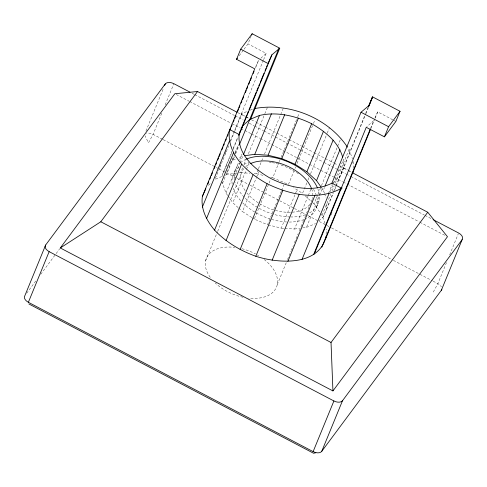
<?xml version="1.0" encoding="UTF-8"?>
<svg xmlns="http://www.w3.org/2000/svg" width="487" height="487" viewBox="0 0 487 487"><rect width="100%" height="100%" fill="white"/><g stroke="black" fill="none" stroke-linecap="round" stroke-linejoin="round"><path stroke-width="0.37" stroke-dasharray="2.44 1.83" d="M227.691 195.494L225.992 193.089L222.51 183.374L222.516 181.961M222.559 176.331L222.577 174.218L232.031 151.165M326.156 234.107L326.193 229.036M318.875 220.921L323.131 217.086L326.753 209.124L326.801 202.793M353.166 168.252L353.221 161.008L352.357 163.108M145.936 131.088L163.535 88.171M161.751 113.252L153.095 134.357L148.474 142.849L145.102 135.879M165.215 104.808L173.871 83.703M244.042 49.217L248.005 43.879L251.055 36.446M255.486 67.918L258.658 60.181L255.03 68.168M219.698 166.737L220.562 164.636M225.158 153.429L226.023 151.329M230.047 141.516L263.315 60.394M263.601 59.694L266.182 53.406L248.005 43.879M219.534 168.21L214.937 179.423L223.113 176.008M219.826 167.51L228.732 145.796M230.741 140.889L234.478 131.782M234.764 131.082L241.948 113.568L247.396 111.292M233.182 148.365L238.052 136.488M222.577 174.218L231.928 152.285M233.072 149.491L237.942 137.608M222.51 183.374L233.681 156.12M235.118 152.626L238.557 144.243M234.856 154.269L226.522 174.583L238.441 172.946M235.142 153.569L238.587 145.163M230.454 162.421L233.115 160.028L234.551 156.534M235.696 153.74L239.135 145.351M225.992 193.089L238.6 162.348M239.75 159.553L242.039 153.959M234.472 176.428L239.793 163.462M240.073 162.78L242.873 155.956L238.691 157.697M239.184 172.842L240.675 172.635L242.976 167.035M244.121 164.229L246.708 157.928M248.431 153.722L264.526 114.488M264.812 113.788L267.686 106.781M205.611 260.728L217.385 232.019M217.671 231.319L240.931 174.608M238.161 207.639L232.798 202.714L246.264 169.872M246.55 169.172L249.131 162.883M254.184 173.561L256.436 173.713L258.165 169.513M258.451 168.812L263.333 156.899M264.484 154.099L283.446 107.858M251.809 217.512L242.453 211.577L256.205 178.041M256.491 177.341L258.786 171.753M281.297 191.196L267.54 224.738L254.299 219.089L270.638 179.265M270.608 177.213L272.738 177.743L279.057 162.329M279.343 161.629L279.922 160.223M281.066 157.423L297.447 117.489M297.734 116.789L299.17 113.288M281.583 190.496L283.872 184.908M288.456 184.445L293.917 171.132M295.067 168.332L295.639 166.925M297.076 163.425L313.165 124.191M313.451 123.491L314.888 119.991M268.264 224.915L281.267 228.129L297.313 188.999M306.84 182.856L302.53 193.363L293.576 187.684M307.991 180.05L309.135 177.25M310.572 173.749L326.954 133.815M327.24 133.115L329.535 127.509M284.95 228.379L294.538 229.036L308.009 196.194M308.295 195.494L310.87 189.206M277.231 284.725L286.423 262.316M287.567 259.516L291.013 251.115M291.305 250.415L293.314 245.515M294.458 242.715L298.196 233.614M299.341 230.814L302.5 223.113M302.786 222.413L303.651 220.313M304.801 217.512L306.232 214.012M306.524 213.312L312.264 199.305M324.993 223.466L322.071 215.321L313.993 203.895L317.731 194.788M318.017 194.088L321.177 186.381M321.463 185.681L341.003 138.04M302.731 227.904L306.457 227.392L319.35 195.951M319.642 195.25L322.504 188.268M316.982 205.855L319.064 200.79M324.33 193.035L323.338 190.259L324.482 187.465M328.53 193.272L332.256 184.189M330.259 191.592L343.438 159.45L343.372 168.599L339.756 176.562L332.834 182.795M322.071 215.321L330.691 194.301M332.128 190.801L334.143 185.894M335.287 183.094L349.082 149.466L347.803 147.664M323.131 217.086L333.163 192.633M333.449 191.933L335.744 186.344M336.03 185.644L365.384 114.068M365.67 113.368L367.977 107.749M326.753 209.124L333.339 193.059M334.49 190.259L335.92 186.771M336.207 186.071L365.548 114.536M365.834 113.83L368.428 107.511M331.093 214.95L331.957 212.849M341.442 189.729L342.3 187.629M370.601 128.282L373.773 120.539L366.79 126.827M370.826 128.659L374.838 118.877M375.124 118.177L377.705 111.888L393.186 120.009M446.506 262.572L437.85 283.678L433.223 292.17M449.678 254.829L458.334 233.723M374.984 117.878L377.705 111.888M26.675 293.253L36.647 279.83M40.725 274.339L55.676 254.202M56.127 253.593L59.755 248.711M239.196 55.743L243.597 49.808M260.807 58.245L266.182 53.406M241.948 113.568L241.248 114.195L245.278 116.308M226.193 166.256L227.259 165.3M208.333 185.37L211.017 182.954M250.123 110.153L253.532 108.729M233.115 160.028L235.903 158.865M306.457 227.392L315.515 223.612M294.538 229.036L299.755 228.318M240.675 172.635L249.685 173.25M281.267 228.129L284.213 228.33M256.436 173.713L264.234 175.637M272.738 177.743L287.087 183.861M393.861 120.362L395.882 121.421M245.947 116.661L249.301 118.42M343.378 167.747L347.408 169.86M348.077 170.213L352.101 172.325M237.912 112.698L245.32 116.582M245.99 116.935L248.687 118.347M251.377 119.759L255.419 121.878M256.089 122.231L264.843 126.821M265.512 127.174L276.287 132.823M276.957 133.176L288.401 139.172M289.077 139.525L301.191 145.881M301.867 146.234L313.311 152.236M313.981 152.589L333.504 162.828M334.179 163.182L337.546 164.941M340.236 166.353L347.639 170.237M348.315 170.59L351.681 172.355M192.048 93.23L194.063 94.289M194.739 94.642L234.454 115.474M235.13 115.827L243.208 120.058M249.265 123.235L253.977 125.707M254.652 126.06L263.406 130.65M264.076 131.003L299.755 149.71M300.43 150.063L323.313 162.068M323.989 162.421L336.779 169.129M337.454 169.482L345.533 173.719M346.202 174.072L350.244 176.184M350.914 176.537L424.293 215.017M424.962 215.37L431.695 218.9M176.184 94.441L188.974 101.144M189.65 101.497L231.386 123.388M232.062 123.741L240.14 127.971M240.809 128.325L244.176 130.09M244.851 130.443L250.908 133.621M251.578 133.974L259.656 138.211M260.332 138.564L333.711 177.043M334.38 177.396L342.458 181.633M343.134 181.986L346.501 183.745M347.17 184.098L419.204 221.871M419.873 222.224L444.783 235.288M162.518 139.3L153.095 134.357A6.891 4.188 22.3 0 0 146.575 133.322M163.194 139.653L213.683 166.128M216.374 167.54L218.395 168.599M219.065 168.952L225.798 172.483M226.473 172.836L236.566 178.132M237.242 178.486L249.356 184.835M250.032 185.188L264.167 192.602M264.843 192.955L278.978 200.37M279.654 200.723L293.789 208.138M294.465 208.491L307.254 215.193M307.924 215.546L326.101 225.079M326.777 225.432L330.813 227.551M331.489 227.904L392.747 260.028M393.417 260.381L432.462 280.853M433.138 281.206L437.85 283.678A6.891 4.188 22.3 0 1 441.386 286.928M252.43 217.908L254.299 219.089M305.258 195.871L312.356 202.391M312.904 202.89L313.993 203.895M238.697 208.132L242.453 211.577M321.633 187.854L323.338 190.259M228.117 196.097L232.798 202.714M349.082 149.466L352.491 158.969M324.579 193.729L326.071 197.892M313.531 189.309A44.798 27.211 22.3 0 1 304.716 219.278M304.04 219.552A44.798 27.211 22.3 0 1 289.43 222.048M286.593 221.981A44.798 27.211 22.3 0 1 270.949 219.199M270.255 218.986A44.798 27.211 22.3 0 1 241.631 201.715M240.645 200.644A44.798 27.211 22.3 0 1 233.121 188.189M232.165 184.159A44.798 27.211 22.3 0 1 238.965 167.303M243.95 164.356A44.798 27.211 22.3 0 1 248.833 162.652M269.299 162.055A44.798 27.211 22.3 0 1 271.375 162.421M272.075 162.555A44.798 27.211 22.3 0 1 280.451 164.813M281.139 165.044A44.798 27.211 22.3 0 1 298.428 173.749M264.179 259.51A37.907 23.023 22.3 0 1 276.549 286.965A37.907 23.023 22.3 0 1 248.82 298.166M243.068 297.247A37.907 23.023 22.3 0 1 215.187 282.941M210.25 277.346A37.907 23.023 22.3 0 1 234.74 247.366M241.972 248.717A37.907 23.023 22.3 0 1 255.419 253.873M257.398 254.957A37.907 23.023 22.3 0 1 258.694 255.724M317.81 188.767A44.798 27.211 22.3 0 1 308.721 213.318M305.434 214.743A44.798 27.211 22.3 0 1 290.812 216.983M290.1 216.971A44.798 27.211 22.3 0 1 258.171 207.779M257.501 207.395A44.798 27.211 22.3 0 1 244.742 197.71M244.218 197.18A44.798 27.211 22.3 0 1 234.99 182.461M234.363 179.861A44.798 27.211 22.3 0 1 239.86 163.224M240.438 162.725A44.798 27.211 22.3 0 1 246.032 159.292M309.647 204.619A37.907 23.023 22.3 0 1 291.189 212.265M290.404 212.295A37.907 23.023 22.3 0 1 258.828 203.213M258.195 202.817A37.907 23.023 22.3 0 1 246.958 193.029M245.138 190.624A37.907 23.023 22.3 0 1 245.265 167.065M245.801 166.584A37.907 23.023 22.3 0 1 249.368 164.168M311.698 188.993A37.907 23.023 22.3 0 1 312.551 198.605"/><path stroke-width="0.73" d="M326.138 236.28C319.113 266.365 278.68 263.692 255.815 256.265C240.316 250.683 225.907 242.155 214.56 230.108C206.671 220.672 200.455 208.935 202.422 196.273L254.725 68.831L236.554 59.298L240.706 49.169L252.163 33.743L279.733 48.201L250.647 119.12M239.196 133.694C236.779 154.148 254.744 169.567 270.924 178.565C289.485 187.592 312.611 192.998 331.927 183.173L341.32 188.098L340.62 188.731C317.445 200.9 289.497 194.666 267.107 183.709C247.889 173.019 226.558 154.708 229.432 130.425L229.797 129.621L239.19 134.546M369 106.105L372.464 96.828L400.034 111.286L395.882 121.421L384.426 136.841L366.248 127.314L314.31 253.952M190.027 92.171L173.871 83.703A6.891 4.188 22.3 0 0 165.27 83.953L45.638 245.034L24.861 295.694A6.891 4.188 22.3 0 0 28.374 302.299L313.129 451.613A6.891 4.188 22.3 0 0 321.73 451.364L441.362 290.282A6.891 4.188 22.3 0 0 441.812 289.284M28.374 302.299L49.15 251.639A6.891 4.188 22.3 0 1 45.638 245.034M164.691 85.359L165.27 83.953M251.609 35.094L252.163 33.743M207.876 184.007L208.74 181.895M209.891 179.082L210.761 176.97M211.334 175.563L212.49 172.751M214.219 168.526L215.09 166.42M215.662 165.008L216.532 162.902M217.683 160.083L218.547 157.977M219.126 156.564L220.282 153.752M222.011 149.533L222.876 147.421M223.454 146.015L224.324 143.902M225.475 141.09L226.339 138.978M227.496 136.165L228.074 134.759M229.803 130.534L230.668 128.422M231.246 127.016L232.11 124.909M233.267 122.091L234.131 119.979M234.71 118.572L235.866 115.76M237.595 111.541L238.46 109.429M239.038 108.023L239.902 105.91M241.059 103.098L241.923 100.986M242.502 99.579L243.652 96.761M245.387 92.542L246.252 90.43M246.83 89.024L247.694 86.911M248.851 84.099L249.715 81.986M250.294 80.58L251.444 77.768M253.179 73.543L254.044 71.437M202.342 207.145L229.347 141.291M239.774 132.287L240.639 130.181M241.211 128.781L246.976 114.737M247.548 113.331L248.413 111.225M248.991 109.819L251.87 102.8M252.443 101.393L256.186 92.268M256.765 90.862L258.207 87.35M258.78 85.949L259.644 83.837M260.222 82.437L263.966 73.306M265.117 70.499L265.981 68.393M266.553 66.987L267.418 64.881M238.807 135.514L271.904 54.812L279.733 48.201M206.482 218.681L233.486 152.827M239.421 144.657L278.826 48.584M243.445 154.556L259.492 115.425C277.219 111.474 295.639 115.796 311.65 123.728C324.981 131.35 338.489 141.906 342.696 157.368M214.56 230.108L241.564 164.253M244.358 155.749L254.792 154.312L271.411 113.788M226.023 240.639L253.033 174.784M254.792 154.312L268.063 155.219L284.682 114.695M240.097 249.563L267.107 183.709M268.063 155.219L281.79 158.61L298.409 118.085M255.815 256.265L282.825 190.411M321.207 187.252L316.532 180.634L306.877 171.765L295.025 164.253L311.65 123.728M306.877 171.765L323.496 131.24M272.111 260.289L299.121 194.435M316.532 180.634L333.151 140.11M287.878 261.367L314.888 195.512M325.054 186.064L339.956 149.734M331.927 183.173L361.013 112.254L368.842 105.642L372.458 97.68M302.031 259.419L329.042 193.564M368.263 107.049L372.464 96.828M313.616 254.579L340.62 188.731M321.834 247.183L370.309 128.982M325.766 238.533L370.54 129.353M384.426 136.841L388.583 126.711L400.034 111.286M313.129 451.613L333.905 400.959A6.891 4.188 22.3 0 0 342.507 400.71L462.139 239.622A6.891 4.188 22.3 0 0 458.626 233.017L433.04 219.607M321.73 451.364L342.507 400.71M441.362 290.282L462.139 239.622M202.422 196.273L205.812 188.816M271.904 54.812L268.282 62.774L268.276 63.627L240.706 49.169M239.799 132.367L242.818 125.731L249.74 119.504L259.492 115.425M352.771 172.678L353.136 171.874M352.351 172.708L427.75 212.247L447.474 236.7L332.938 390.927L60.303 247.962L174.839 93.735L197.521 91.519L237.242 112.345M60.303 247.962L100.803 221.762L197.521 91.519M236.554 59.298L237.431 58.111M332.938 390.927L331.026 342.483L427.75 212.247M315.813 452.74L313.598 453.257L28.843 303.937M254.275 108.625C288.73 102.069 327.897 117.708 347.383 147.062M281.79 158.61L295.025 164.253M361.013 112.254L388.583 126.711M100.803 221.762L331.026 342.483M49.15 251.639L333.905 400.959M246.69 159.005A44.798 27.211 22.3 0 1 317.256 187.434M250.647 163.541A37.907 23.023 22.3 0 1 285.814 165.446A37.907 23.023 22.3 0 1 311.698 188.993"/></g></svg>
